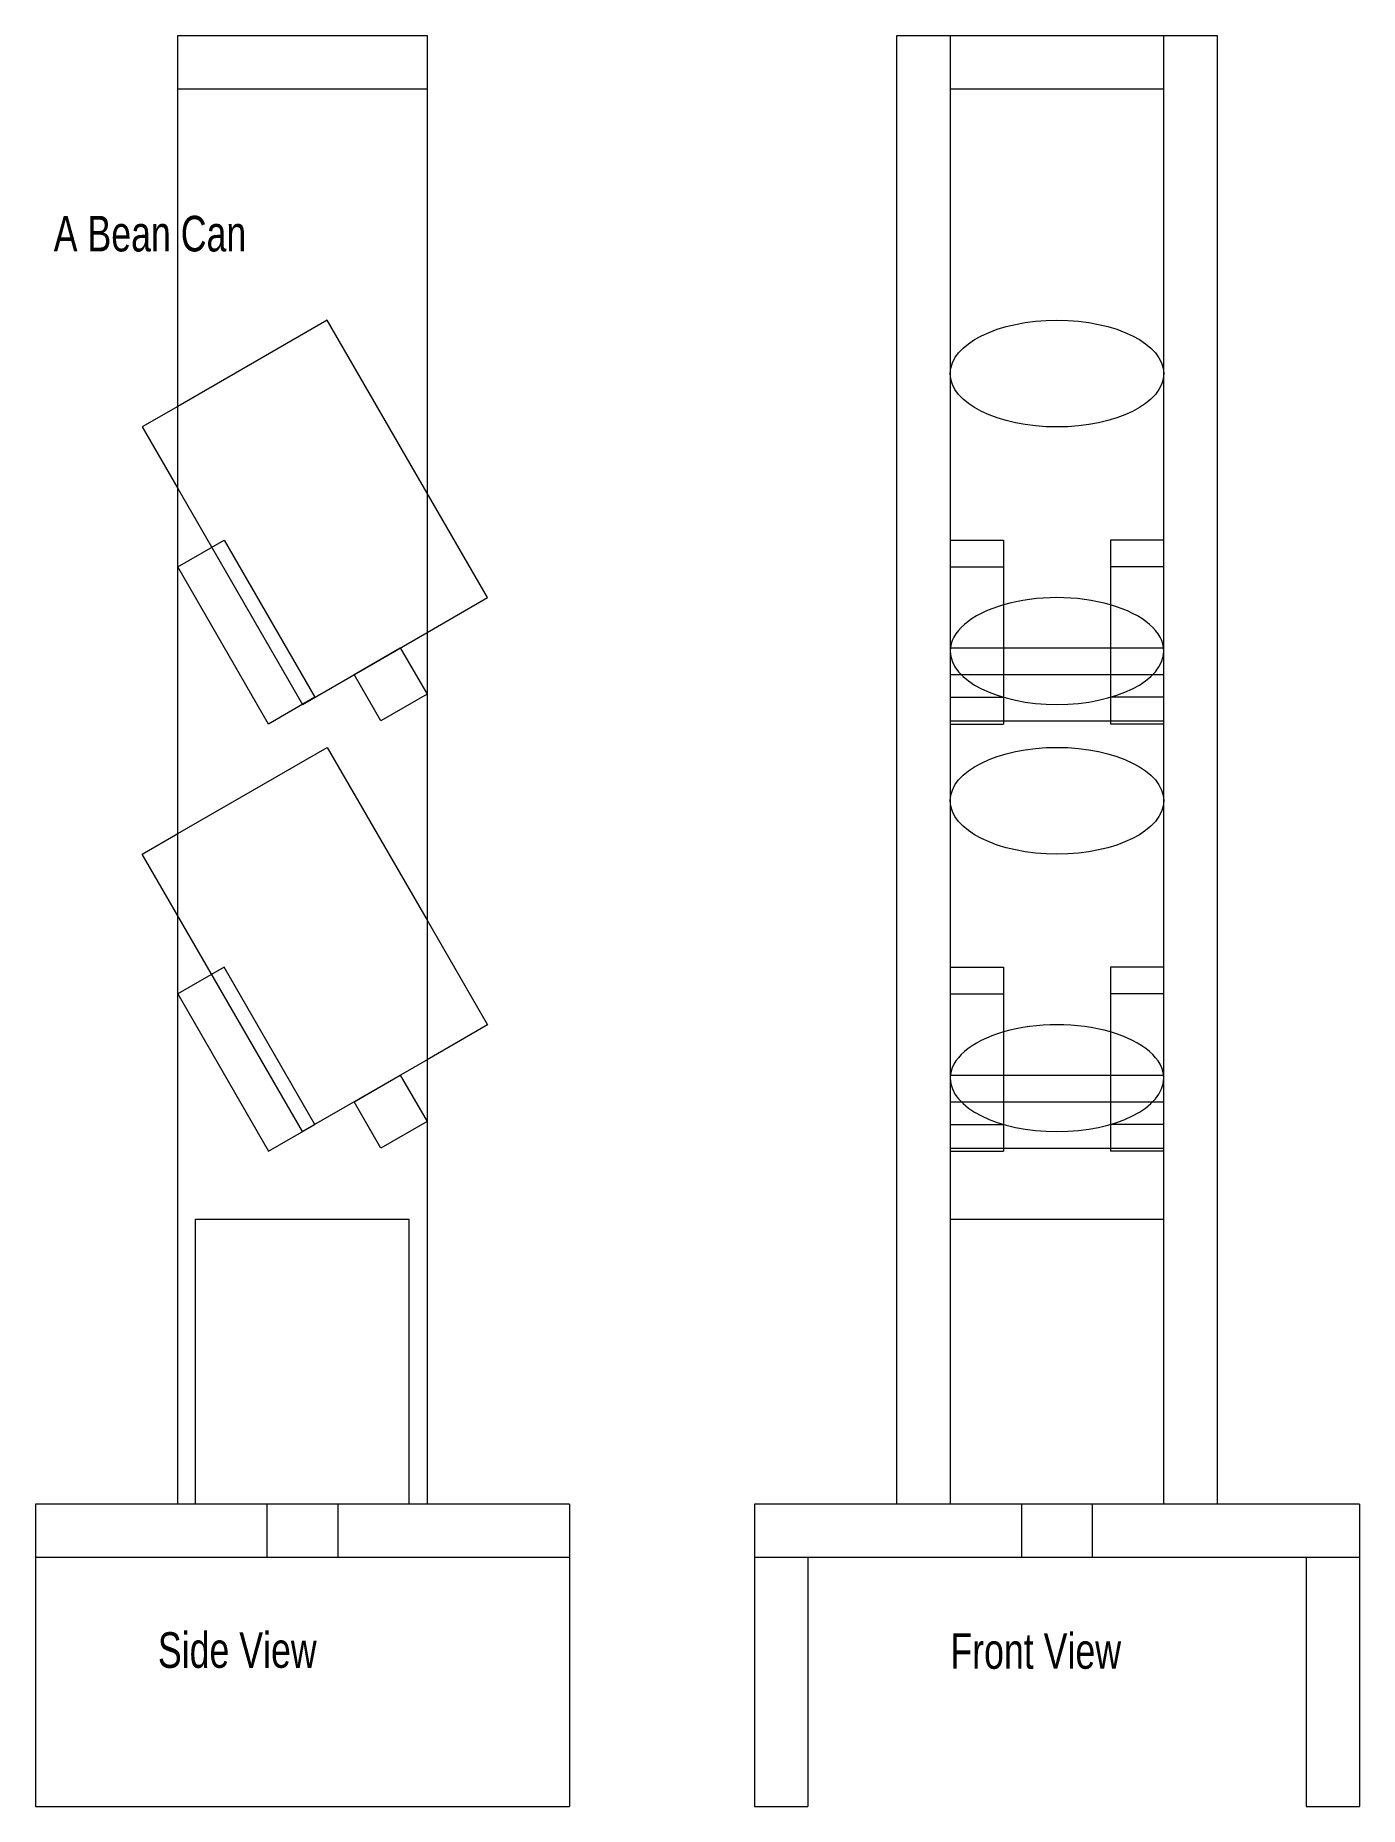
# Model space of a CAD drawing. Header units: inches. Extents: x 0 to 18.6, y -4.7 to 20.1.
import ezdxf

# ---------------------------------------------------------------- set-up
doc = ezdxf.new("R2010")
doc.units = ezdxf.units.IN
doc.linetypes.add('DASHED', pattern=[19.05, 12.7, -6.35])
doc.layers.get('0').update_dxf_attribs({"linetype": 'CONTINUOUS', "lineweight": 0})
doc.layers.add('Dimensions', color=8, linetype='CONTINUOUS', lineweight=0)
doc.layers.add('HiddenLines', color=7, linetype='DASHED', lineweight=0)
doc.styles.get("Standard").update_dxf_attribs({"font": 'txt', "width": 0.75})

msp = doc.modelspace()

# ---------------------------------------------------------------- linework, layer by layer
for p, q in [((2, 20.147), (5.5, 20.147)), ((2, -0.481), (2, 20.147)), ((5.5, 20.147), (5.5, -0.481)), ((12.098, 20.147), (12.848, 20.147)), ((12.098, -0.481), (12.098, 20.147)), ((12.848, 20.147), (15.848, 20.147)), ((12.848, 20.147), (12.848, -0.481)), ((15.848, 20.147), (16.598, 20.147)), ((15.848, -0.481), (15.848, 20.147)), ((16.598, 20.147), (16.598, -0.481)), ((12.848, 19.397), (15.848, 19.397)), ((2, 14.936), (1.5, 14.647)), ((1.5, 14.647), (2, 13.781)), ((6.348, 12.25), (5.5, 13.719)), ((12.848, 13.058), (13.598, 13.058)), ((13.598, 13.058), (13.598, 10.475)), ((15.848, 13.058), (15.098, 13.058)), ((15.098, 13.058), (15.098, 10.475)), ((12.848, 12.683), (13.598, 12.683)), ((15.848, 12.683), (15.098, 12.683)), ((5.5, 11.76), (6.348, 12.25)), ((12.848, 10.475), (13.598, 10.475)), ((15.848, 10.475), (15.098, 10.475)), ((1.5, 8.647), (2, 8.936)), ((2, 7.781), (1.5, 8.647)), ((5.5, 7.719), (6.348, 6.25)), ((12.848, 7.058), (13.598, 7.058)), ((13.598, 7.058), (13.598, 4.475)), ((15.848, 7.058), (15.098, 7.058)), ((15.098, 7.058), (15.098, 4.475)), ((12.848, 6.683), (13.598, 6.683)), ((15.848, 6.683), (15.098, 6.683)), ((6.348, 6.25), (5.5, 5.76)), ((12.848, 4.475), (13.598, 4.475)), ((15.848, 4.475), (15.098, 4.475)), ((2.25, -0.481), (2.25, 3.519)), ((2.25, 3.519), (5.25, 3.519)), ((5.25, -0.481), (5.25, 3.519)), ((12.848, 3.519), (15.848, 3.519)), ((7.5, -0.481), (0, -0.481)), ((0, -0.481), (0, -1.231)), ((5.5, -0.481), (2, -0.481)), ((7.5, -0.481), (7.5, -1.231)), ((10.098, -0.481), (10.098, -1.231)), ((18.598, -0.481), (10.098, -0.481)), ((12.848, -0.481), (12.098, -0.481)), ((16.598, -0.481), (15.848, -0.481)), ((18.598, -0.481), (18.598, -1.231)), ((7.5, -1.231), (0, -1.231)), ((0, -1.231), (0, -4.731)), ((7.5, -1.231), (7.5, -4.731)), ((18.598, -1.231), (10.098, -1.231)), ((10.098, -1.231), (10.098, -4.731)), ((10.848, -1.231), (10.848, -4.731)), ((17.848, -1.231), (17.848, -4.731)), ((18.598, -1.231), (18.598, -4.731)), ((0, -4.731), (7.5, -4.731)), ((10.098, -4.731), (10.848, -4.731)), ((17.848, -4.731), (18.598, -4.731))]:
    msp.add_line(p, q)
for centre in [(14.348, 15.397), (14.348, 9.397)]:
    msp.add_ellipse(centre, major_axis=(1.5, 0), ratio=0.5)
for centre in [(14.348, 11.5), (14.348, 5.5)]:
    msp.add_ellipse(centre, major_axis=(1.5, 0), ratio=0.5, start_param=3.141593, end_param=0)
at = {"layer": 'HiddenLines'}
for p, q in [((2, 19.397), (5.5, 19.397)), ((4.098, 16.147), (2, 14.936)), ((5.5, 13.719), (4.098, 16.147)), ((2, 13.781), (3.75, 10.75)), ((2, 12.683), (2.65, 13.058)), ((2.65, 13.058), (3.924, 10.85)), ((3.275, 10.475), (2, 12.683)), ((3.75, 10.75), (5.5, 11.76)), ((4.475, 11.169), (5.125, 11.544)), ((5.125, 11.544), (5.5, 10.894)), ((12.851, 11.544), (15.846, 11.544)), ((4.85, 10.519), (4.475, 11.169)), ((12.848, 11.169), (15.848, 11.169)), ((3.924, 10.85), (3.275, 10.475)), ((5.5, 10.894), (4.85, 10.519)), ((12.848, 10.85), (13.598, 10.85)), ((15.848, 10.85), (15.098, 10.85)), ((12.848, 10.519), (15.848, 10.519)), ((2, 8.936), (4.098, 10.147)), ((4.098, 10.147), (5.5, 7.719)), ((3.75, 4.75), (2, 7.781)), ((2.65, 7.058), (2, 6.683)), ((3.924, 4.85), (2.65, 7.058)), ((2, 6.683), (3.275, 4.475)), ((5.5, 5.76), (3.75, 4.75)), ((4.475, 5.169), (5.125, 5.544)), ((5.125, 5.544), (5.5, 4.894)), ((12.848, 5.544), (15.848, 5.544)), ((4.85, 4.519), (4.475, 5.169)), ((12.848, 5.169), (15.848, 5.169)), ((3.275, 4.475), (3.924, 4.85)), ((5.5, 4.894), (4.85, 4.519)), ((12.848, 4.85), (13.598, 4.85)), ((15.848, 4.85), (15.098, 4.85)), ((12.848, 4.519), (15.848, 4.519)), ((3.25, -0.481), (3.25, -1.231)), ((4.25, -1.231), (4.25, -0.481)), ((13.848, -0.481), (13.848, -1.231)), ((14.848, -1.231), (14.848, -0.481))]:
    msp.add_line(p, q, dxfattribs=at)
for centre in [(14.348, 11.5), (14.348, 5.5)]:
    msp.add_ellipse(centre, major_axis=(1.5, 0), ratio=0.5, start_param=0, end_param=3.141593, dxfattribs=at)

# ---------------------------------------------------------------- texts
at = {"layer": 'Dimensions', "char_height": 0.5, "width": 100, "attachment_point": 1}
for s, insert in [('A Bean Can', (0.257, 17.613)), ('Side View', (1.72, -2.282)), ('Front View', (12.851, -2.295))]:
    msp.add_mtext(s, dxfattribs=dict(at, insert=insert))

doc.saveas('drawing.dxf')
